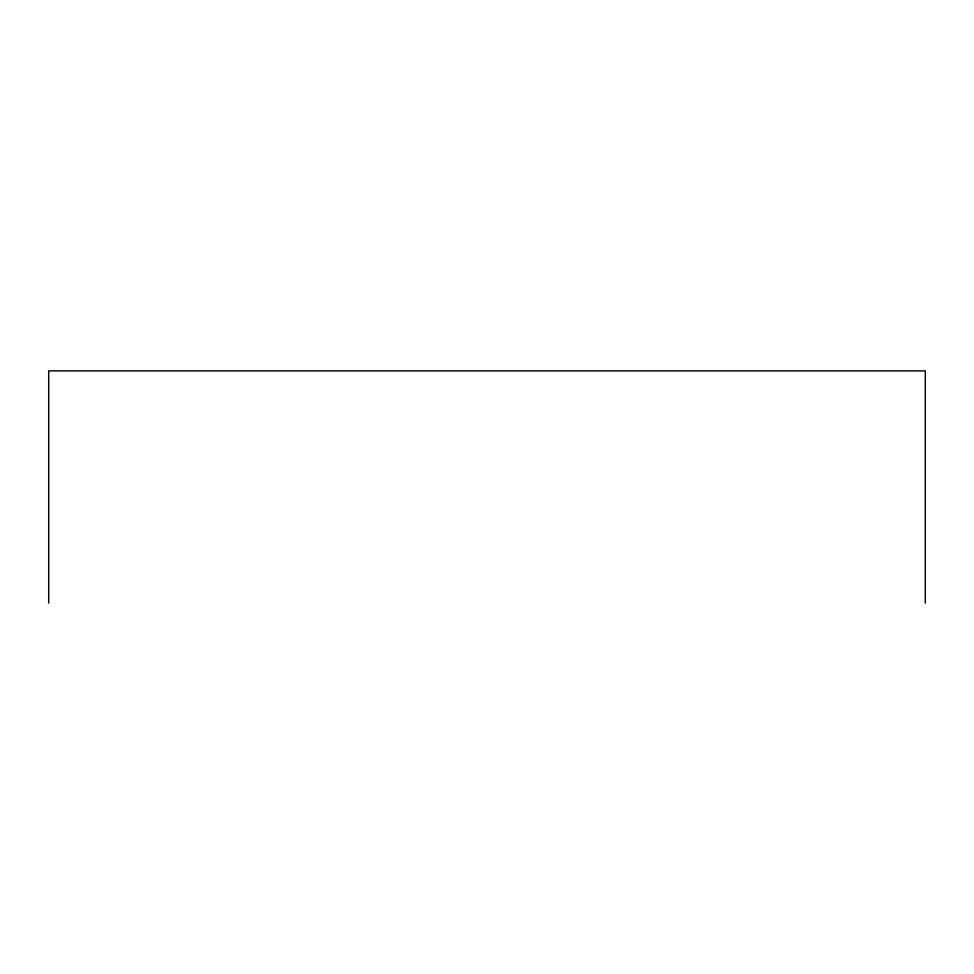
<?xml version="1.0" encoding="UTF-8"?>
<svg xmlns="http://www.w3.org/2000/svg" width="974" height="974" viewBox="0 0 974 974"><rect width="100%" height="100%" fill="white"/><g stroke="black" fill="none" stroke-linecap="round" stroke-linejoin="round"><path stroke-width="1.46" d="M925.3 603.125L925.3 370.875L48.7 370.875L48.7 603.125"/></g></svg>
